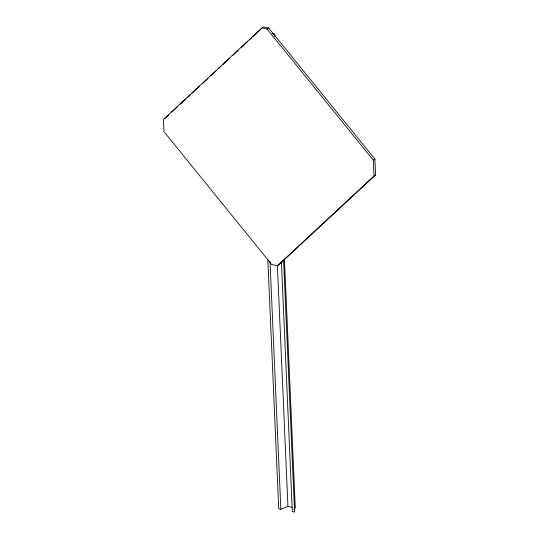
<?xml version="1.0" encoding="UTF-8"?>
<svg xmlns="http://www.w3.org/2000/svg" width="539" height="539" viewBox="0 0 539 539"><rect width="100%" height="100%" fill="white"/><g stroke="black" fill="none" stroke-linecap="round" stroke-linejoin="round"><path stroke-width="0.81" d="M293.809 509.766L295.298 507.947L284.437 259.219M261.833 27.994L163.425 119.456L163.95 131.59L271.703 264.555L277.417 265.714L279.013 264.676L375.575 174.919L374.888 159.072L268.678 28.021L263.43 26.95L261.833 27.994L267.081 29.059L373.291 160.117L373.978 175.963L277.417 265.714M165.022 118.418L168.707 114.989M171.786 112.125L177.318 106.985M180.397 104.121L185.928 98.981M187.774 97.263L190.233 94.979M192.079 93.26L199.464 86.402M202.536 83.545L208.074 78.398M211.147 75.541L216.685 70.393M218.531 68.682L220.99 66.398M222.836 64.68L229.601 58.394M232.673 55.53L238.211 50.39M241.283 47.533L247.435 41.813M249.281 40.102L251.74 37.811M252.973 36.665L260.35 29.807M267.081 29.059L268.678 28.021M373.291 160.117L374.888 159.072M373.978 175.963L375.575 174.919M267.822 259.252L278.717 508.816L280.839 509.254L287.934 506.444L292.023 507.28M272.148 33.519L274.607 34.018L274.715 36.537M283.575 259.96L294.584 512.05L292.32 511.585L281.419 262.021M277.403 265.282L287.934 506.444M270.019 261.361L280.839 509.254"/></g></svg>
